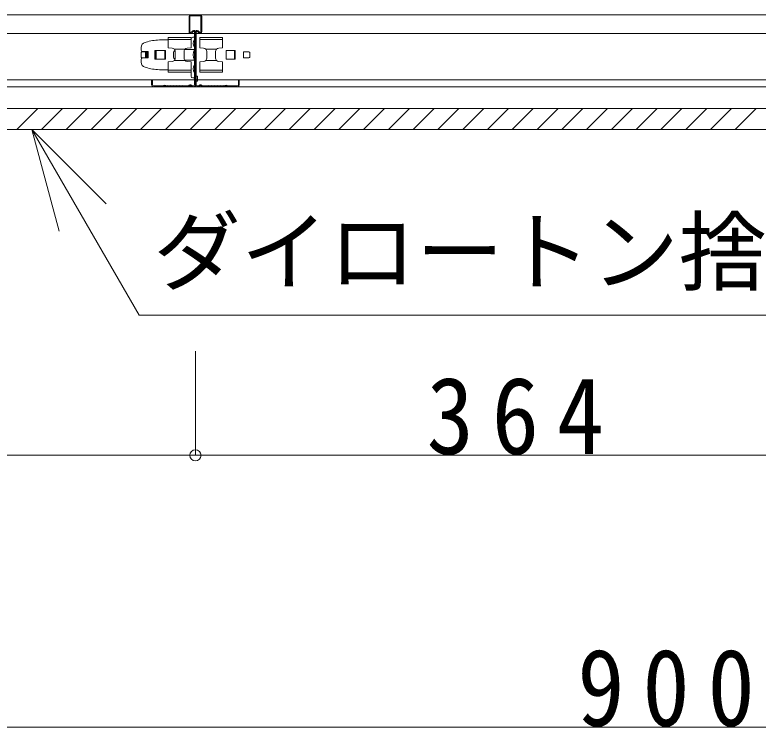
# Model space of a CAD drawing. Units: millimetres at full size, sheet at 1:20; details may follow other scales. Extents: x -4155 to 4045, y -2866 to 2834.
# Drawn here: x 1800.2 to 2224.5, y 543 to 949.5 of the extents above; entities that cross this region are included whole.
import ezdxf
from ezdxf.enums import TextEntityAlignment as Align

# ---------------------------------------------------------------- set-up
doc = ezdxf.new("R2010")
doc.units = ezdxf.units.MM
doc.header["$LTSCALE"] = 20
for name, color, linetype, lineweight in [('1-0_断面', 7, 'Continuous', 9), ('1-1_寸法', 7, 'Continuous', 9), ('1-2_文字', 7, 'Continuous', 9), ('1-3_ＤＨクロス', 7, 'Continuous', 9)]:
    doc.layers.add(name, color=color, linetype=linetype, lineweight=lineweight)
doc.styles.add('ＭＳ ゴシック', font='')
doc.styles.get('ＭＳ ゴシック').set_extended_font_data('MS Gothic')

msp = doc.modelspace()

# ---------------------------------------------------------------- linework, layer by layer
at = {"layer": '1-0_断面'}
for p, q in [((2604.26, 949.49), (1738.26, 949.49)), ((1738.26, 938.89), (2604.26, 938.89)), ((1874.48, 933.78), (1875.9, 934.16)), ((1883.67, 935.19), (1887.76, 935.19)), ((1887.76, 930.69), (1887.76, 936.52)), ((1900.76, 936.52), (1887.76, 936.52)), ((1900.76, 935.49), (1887.76, 935.49)), ((1900.76, 930.69), (1900.76, 936.52)), ((1901.76, 936.69), (1902.76, 936.69)), ((1905.76, 936.52), (1905.76, 930.69)), ((1905.76, 936.52), (1918.76, 936.52)), ((1905.76, 935.49), (1918.76, 935.49)), ((1872.26, 930.89), (1872.26, 929.29)), ((1880.16, 929.24), (1880.66, 929.24)), ((1880.16, 924.14), (1880.16, 929.24)), ((1880.65, 929.19), (1880.65, 924.19)), ((1885.76, 929.19), (1880.65, 929.19)), ((1880.66, 929.24), (1880.66, 924.14)), ((1886.16, 929.24), (1880.66, 929.24)), ((1880.87, 929.19), (1880.87, 924.19)), ((1885.76, 924.19), (1885.76, 929.19)), ((1886.16, 924.14), (1886.16, 929.24)), ((1887.76, 930.69), (1889.93, 930.5)), ((1897.39, 929.96), (1891.13, 929.96)), ((1897.14, 929.69), (1902.76, 929.69)), ((1900.76, 930.69), (1898.58, 930.5)), ((1905.76, 930.69), (1907.93, 930.5)), ((1909.13, 929.96), (1915.39, 929.96)), ((1920.76, 924.19), (1920.76, 929.19)), ((1920.76, 929.19), (1925.86, 929.19)), ((1925.64, 929.19), (1925.64, 924.19)), ((1925.76, 929.19), (1925.76, 924.19)), ((1925.86, 929.19), (1925.86, 924.19)), ((1872.26, 927.94), (1872.26, 925.44)), ((1872.76, 928.44), (1875.76, 928.44)), ((1872.76, 924.94), (1875.76, 924.94)), ((1873.06, 928.49), (1876.26, 928.49)), ((1874.76, 928.44), (1874.76, 924.94)), ((1875.26, 928.44), (1875.26, 924.94)), ((1875.76, 928.44), (1875.76, 924.94)), ((1876.26, 928.49), (1876.26, 924.89)), ((1890.76, 927.69), (1890.76, 925.69)), ((1891.76, 928.5), (1891.76, 924.87)), ((1896.76, 928.5), (1896.76, 924.87)), ((1909.76, 928.5), (1909.76, 924.87)), ((1914.76, 928.5), (1914.76, 924.87)), ((1933.76, 928.44), (1930.76, 928.44)), ((1930.76, 928.44), (1930.76, 924.94)), ((1933.76, 924.94), (1930.76, 924.94)), ((1934.26, 927.94), (1934.26, 925.44)), ((1872.26, 922.49), (1872.26, 924.09)), ((1873.06, 924.89), (1876.26, 924.89)), ((1880.66, 924.14), (1880.16, 924.14)), ((1880.65, 924.19), (1885.76, 924.19)), ((1880.66, 924.14), (1886.16, 924.14)), ((1887.76, 922.69), (1889.93, 922.88)), ((1887.76, 922.69), (1887.76, 916.86)), ((1897.39, 923.41), (1891.13, 923.41)), ((1897.14, 923.69), (1902.76, 923.69)), ((1900.76, 922.69), (1898.58, 922.88)), ((1900.76, 922.69), (1900.76, 916.86)), ((1905.76, 922.69), (1907.93, 922.88)), ((1905.76, 922.69), (1905.76, 916.86)), ((1909.13, 923.41), (1915.39, 923.41)), ((1925.86, 924.19), (1920.76, 924.19)), ((1874.48, 919.59), (1875.9, 919.21)), ((1883.67, 918.19), (1887.76, 918.19)), ((1900.76, 917.89), (1887.76, 917.89)), ((1900.76, 916.86), (1887.76, 916.86)), ((1900.76, 918.19), (1900.76, 914.49)), ((1905.76, 917.89), (1918.76, 917.89)), ((1905.76, 916.86), (1918.76, 916.86)), ((3573.35, 912.49), (-149.9, 912.49)), ((1901.76, 913.49), (1902.76, 913.49)), ((1902.76, 914.59), (1904.46, 914.59)), ((1721.26, 908.49), (3573.35, 908.49)), ((-149.9, 895.99), (3573.35, 895.99)), ((1801.27, 883.99), (1813.27, 895.99)), ((1815.42, 883.99), (1827.42, 895.99)), ((1829.56, 883.99), (1841.56, 895.99)), ((1843.7, 883.99), (1855.7, 895.99)), ((1857.84, 883.99), (1869.84, 895.99)), ((1871.99, 883.99), (1883.99, 895.99)), ((1886.13, 883.99), (1898.13, 895.99)), ((1900.27, 883.99), (1912.27, 895.99)), ((1914.41, 883.99), (1926.41, 895.99)), ((1928.55, 883.99), (1940.55, 895.99)), ((1942.7, 883.99), (1954.7, 895.99)), ((1956.84, 883.99), (1968.84, 895.99)), ((1970.98, 883.99), (1982.98, 895.99)), ((1985.12, 883.99), (1997.12, 895.99)), ((1999.26, 883.99), (2011.26, 895.99)), ((2013.41, 883.99), (2025.41, 895.99)), ((2027.55, 883.99), (2039.55, 895.99)), ((2041.69, 883.99), (2053.69, 895.99)), ((2055.83, 883.99), (2067.83, 895.99)), ((2069.97, 883.99), (2081.97, 895.99)), ((2084.12, 883.99), (2096.12, 895.99)), ((2098.26, 883.99), (2110.26, 895.99)), ((2112.4, 883.99), (2124.4, 895.99)), ((2126.54, 883.99), (2138.54, 895.99)), ((2140.69, 883.99), (2152.69, 895.99)), ((2154.83, 883.99), (2166.83, 895.99)), ((2168.97, 883.99), (2180.97, 895.99)), ((2183.11, 883.99), (2195.11, 895.99)), ((2197.25, 883.99), (2209.25, 895.99)), ((2211.4, 883.99), (2223.4, 895.99)), ((-149.9, 883.99), (3573.35, 883.99))]:
    msp.add_line(p, q, dxfattribs=at)
for points in [[(1918.76, 936.52), (1918.76, 930.69), (1916.58, 930.5)], [(1918.76, 916.86), (1918.76, 922.69), (1916.58, 922.88)], [(1902.76, 911.59), (1904.46, 911.59), (1904.46, 914.59)]]:
    msp.add_lwpolyline(points, dxfattribs=at)
for centre, radius, start, end in [((1875.26, 930.89), 3, 105, 180), ((1883.67, 905.19), 30, 90, 105), ((1901.76, 935.69), 1, 90, 180), ((1904.86, 933.19), 2.9, 136.3972, 223.6028), ((1873.06, 929.29), 0.8, 180, 270), ((1889.76, 928.5), 2, 0, 85), ((1892.76, 927.69), 2, 125.7767, 180), ((1898.76, 928.5), 2, 95, 180), ((1907.98, 926.69), 6.03, 150.1372, 209.8628), ((1907.76, 928.5), 2, 0, 85), ((1916.76, 928.5), 2, 95, 180), ((1872.76, 927.94), 0.5, 90, 180), ((1872.76, 925.44), 0.5, 180, 270), ((1892.76, 925.69), 2, 180, 234.2233), ((1933.76, 927.94), 0.5, 0, 90), ((1933.76, 925.44), 0.5, 270, 0), ((1873.06, 924.09), 0.8, 90, 180), ((1875.26, 922.49), 3, 180, 255), ((1889.76, 924.87), 2, 275, 0), ((1898.76, 924.87), 2, 180, 265), ((1904.86, 918.69), 2.9, 136.3972, 223.6028), ((1907.76, 924.87), 2, 275, 0), ((1916.76, 924.87), 2, 180, 265), ((1883.67, 948.19), 30, 255, 270), ((1901.76, 914.49), 1, 180, 270)]:
    msp.add_arc(centre, radius, start, end, dxfattribs=at)
at = {"layer": '1-1_寸法'}
for p, q in [((1903.26, 698.11), (1903.26, 757.49)), ((1539.26, 698.11), (1903.26, 698.11)), ((1721.26, 542.96), (2621.26, 542.96))]:
    msp.add_line(p, q, dxfattribs=at)
msp.add_lwpolyline([(1903.26, 698.11), (2267.26, 698.11), (2631.26, 698.11)], dxfattribs=at)
msp.add_circle((1903.26, 698.11), 3.19, dxfattribs=at)
at = {"layer": '1-2_文字'}
for p, q in [((1809.97, 883.99), (1852.4, 841.56)), ((1809.97, 883.99), (1825.5, 826.03)), ((1809.97, 883.99), (1871.08, 778.15)), ((3334.87, 778.15), (1871.08, 778.15))]:
    msp.add_line(p, q, dxfattribs=at)
at = {"layer": '1-3_ＤＨクロス'}
for p, q in [((1899.61, 948.49), (1899.61, 939.89)), ((1900.11, 939.89), (1900.11, 948.49)), ((1900.61, 949.49), (1905.91, 949.49)), ((1900.61, 948.99), (1905.91, 948.99)), ((1906.41, 939.89), (1906.41, 948.49)), ((1906.91, 948.49), (1906.91, 939.89)), ((1900.98, 939.55), (1901.72, 940.29)), ((1901.31, 939.18), (1902.07, 939.94)), ((1902.76, 939.66), (1902.76, 909.49)), ((1903.26, 939.66), (1903.26, 909.49)), ((1903.26, 938.62), (1903.26, 909.49)), ((1903.76, 939.66), (1903.76, 909.49)), ((1905.2, 939.18), (1904.44, 939.94)), ((1905.53, 939.55), (1904.79, 940.29)), ((1878.26, 912.49), (1878.76, 912.49)), ((1878.26, 909.49), (1878.26, 912.49)), ((1878.76, 912.49), (1878.76, 909.49)), ((1928.26, 912.49), (1927.76, 912.49)), ((1927.76, 912.49), (1927.76, 909.49)), ((1928.26, 909.49), (1928.26, 912.49)), ((1879.26, 908.99), (1884.98, 908.99)), ((1879.26, 908.49), (1884.98, 908.49)), ((1885.26, 909.18), (1885.12, 909.05)), ((1885.61, 908.83), (1885.48, 908.69)), ((1885.9, 908.83), (1886.03, 908.69)), ((1886.39, 909.05), (1886.25, 909.18)), ((1886.69, 908.99), (1886.53, 908.99)), ((1886.69, 908.49), (1886.53, 908.49)), ((1887.82, 908.99), (1888.39, 908.99)), ((1887.82, 908.49), (1888.39, 908.49)), ((1889.52, 908.99), (1890.09, 908.99)), ((1890.09, 908.49), (1889.52, 908.49)), ((1891.22, 908.99), (1891.79, 908.99)), ((1891.79, 908.49), (1891.22, 908.49)), ((1892.92, 908.99), (1893.49, 908.99)), ((1892.92, 908.49), (1893.49, 908.49)), ((1894.62, 908.99), (1895.19, 908.99)), ((1895.19, 908.49), (1894.62, 908.49)), ((1899.2, 908.99), (1896.32, 908.99)), ((1896.32, 908.49), (1899.19, 908.49)), ((1899.51, 909.13), (1899.67, 909.32)), ((1900.05, 908.99), (1899.89, 908.81)), ((1900.66, 908.99), (1900.82, 908.81)), ((1901.2, 909.13), (1901.04, 909.32)), ((1902.26, 908.99), (1901.51, 908.99)), ((1901.51, 908.49), (1902.26, 908.49)), ((1904.26, 908.99), (1905, 908.99)), ((1905, 908.49), (1904.26, 908.49)), ((1905.31, 909.13), (1905.47, 909.32)), ((1905.85, 908.99), (1905.69, 908.81)), ((1906.46, 908.99), (1906.62, 908.81)), ((1907, 909.13), (1906.84, 909.32)), ((1907.31, 908.99), (1910.19, 908.99)), ((1910.19, 908.49), (1907.32, 908.49)), ((1911.89, 908.99), (1911.32, 908.99)), ((1911.32, 908.49), (1911.89, 908.49)), ((1913.59, 908.99), (1913.02, 908.99)), ((1913.02, 908.49), (1913.59, 908.49)), ((1915.29, 908.99), (1914.72, 908.99)), ((1914.72, 908.49), (1915.29, 908.49)), ((1916.99, 908.99), (1916.42, 908.99)), ((1916.42, 908.49), (1916.99, 908.49)), ((1918.69, 908.99), (1918.12, 908.99)), ((1918.12, 908.49), (1918.69, 908.49)), ((1919.82, 908.99), (1919.98, 908.99)), ((1919.82, 908.49), (1919.98, 908.49)), ((1920.12, 909.05), (1920.26, 909.18)), ((1920.61, 908.83), (1920.48, 908.69)), ((1920.9, 908.83), (1921.03, 908.69)), ((1921.25, 909.18), (1921.39, 909.05)), ((1927.26, 908.99), (1921.53, 908.99)), ((1927.26, 908.49), (1921.53, 908.49))]:
    msp.add_line(p, q, dxfattribs=at)
for centre, radius, start, end in [((1900.61, 948.49), 1, 90, 180), ((1900.61, 948.49), 0.5, 90, 180), ((1905.91, 948.49), 1, 0, 90), ((1905.91, 948.49), 0.5, 0, 90), ((1900.61, 939.89), 1, 180, 315), ((1900.61, 939.89), 0.5, 180, 317.848), ((1902.36, 939.66), 0.9, 0, 135), ((1902.36, 939.66), 0.4, 0, 135), ((1904.16, 939.66), 0.9, 45, 180), ((1904.16, 939.66), 0.4, 45, 180), ((1905.91, 939.89), 1, 225, 0), ((1905.91, 939.89), 0.5, 222.152, 0), ((1879.26, 909.49), 1, 180, 270), ((1879.26, 909.49), 0.5, 180, 270), ((1884.98, 909.19), 0.2, 270, 315), ((1884.98, 909.19), 0.7, 270, 315), ((1885.76, 908.69), 0.7, 45, 135), ((1885.76, 908.69), 0.2, 45, 135), ((1886.53, 909.19), 0.7, 225, 270), ((1886.53, 909.19), 0.2, 225, 270), ((1886.69, 909.19), 0.2, 270, 308.9424), ((1886.69, 909.19), 0.7, 270, 308.9424), ((1887.26, 908.49), 0.7, 51.0576, 128.9424), ((1887.26, 908.49), 0.2, 53.1301, 128.9424), ((1887.82, 909.19), 0.7, 231.0576, 270), ((1887.82, 909.19), 0.2, 231.0576, 270), ((1888.39, 909.19), 0.2, 270, 308.9424), ((1888.39, 909.19), 0.7, 270, 308.9424), ((1888.96, 908.49), 0.7, 51.0576, 128.9424), ((1888.96, 908.49), 0.2, 51.0576, 126.8699), ((1889.52, 909.19), 0.7, 231.0576, 270), ((1889.52, 909.19), 0.2, 231.0576, 270), ((1890.09, 909.19), 0.2, 270, 308.9424), ((1890.09, 909.19), 0.7, 270, 308.9424), ((1890.66, 908.49), 0.7, 51.0576, 128.9424), ((1890.66, 908.49), 0.2, 51.0576, 126.8699), ((1891.22, 909.19), 0.7, 231.0576, 270), ((1891.22, 909.19), 0.2, 231.0576, 270), ((1891.79, 909.19), 0.2, 270, 308.9424), ((1891.79, 909.19), 0.7, 270, 308.9424), ((1892.36, 908.49), 0.7, 51.0576, 128.9424), ((1892.36, 908.49), 0.2, 51.0576, 126.8699), ((1892.92, 909.19), 0.7, 231.0576, 270), ((1892.92, 909.19), 0.2, 231.0576, 270), ((1893.49, 909.19), 0.2, 270, 308.9424), ((1893.49, 909.19), 0.7, 270, 308.9424), ((1894.06, 908.49), 0.7, 51.0576, 128.9424), ((1894.06, 908.49), 0.2, 51.0576, 126.8699), ((1894.62, 909.19), 0.7, 231.0576, 270), ((1894.62, 909.19), 0.2, 231.0576, 270), ((1895.19, 909.19), 0.2, 270, 308.9424), ((1895.19, 909.19), 0.7, 270, 308.9424), ((1895.76, 908.49), 0.7, 51.0576, 128.9424), ((1895.76, 908.49), 0.2, 51.0576, 126.8699), ((1896.32, 909.19), 0.7, 231.0576, 270), ((1896.32, 909.19), 0.2, 231.0576, 270), ((1899.2, 909.39), 0.4, 270, 320), ((1899.2, 909.39), 0.9, 270, 320), ((1900.36, 908.74), 0.9, 40, 140), ((1900.36, 908.74), 0.4, 40, 140), ((1901.51, 909.39), 0.9, 220, 270), ((1901.51, 909.39), 0.4, 220, 270), ((1902.26, 909.49), 1, 270, 0), ((1902.26, 909.49), 0.5, 270, 0), ((1904.26, 909.49), 1, 180, 270), ((1904.26, 909.49), 0.5, 180, 270), ((1905, 909.39), 0.4, 270, 320), ((1905, 909.39), 0.9, 270, 320), ((1906.16, 908.74), 0.9, 40, 140), ((1906.16, 908.74), 0.4, 40, 140), ((1907.31, 909.39), 0.9, 220, 270), ((1907.31, 909.39), 0.4, 220, 270), ((1910.19, 909.19), 0.2, 270, 308.9424), ((1910.19, 909.19), 0.7, 270, 308.9424), ((1910.76, 908.49), 0.7, 51.0576, 128.9424), ((1910.76, 908.49), 0.2, 53.1301, 128.9424), ((1911.32, 909.19), 0.7, 231.0576, 270), ((1911.32, 909.19), 0.2, 231.0576, 270), ((1911.89, 909.19), 0.2, 270, 308.9424), ((1911.89, 909.19), 0.7, 270, 308.9424), ((1912.46, 908.49), 0.7, 51.0576, 128.9424), ((1912.46, 908.49), 0.2, 53.1301, 128.9424), ((1913.02, 909.19), 0.7, 231.0576, 270), ((1913.02, 909.19), 0.2, 231.0576, 270), ((1913.59, 909.19), 0.2, 270, 308.9424), ((1913.59, 909.19), 0.7, 270, 308.9424), ((1914.16, 908.49), 0.7, 51.0576, 128.9424), ((1914.16, 908.49), 0.2, 53.1301, 128.9424), ((1914.72, 909.19), 0.7, 231.0576, 270), ((1914.72, 909.19), 0.2, 231.0576, 270), ((1915.29, 909.19), 0.2, 270, 308.9424), ((1915.29, 909.19), 0.7, 270, 308.9424), ((1915.86, 908.49), 0.7, 51.0576, 128.9424), ((1915.86, 908.49), 0.2, 53.1301, 128.9424), ((1916.42, 909.19), 0.7, 231.0576, 270), ((1916.42, 909.19), 0.2, 231.0576, 270), ((1916.99, 909.19), 0.2, 270, 308.9424), ((1916.99, 909.19), 0.7, 270, 308.9424), ((1917.56, 908.49), 0.7, 51.0576, 128.9424), ((1917.56, 908.49), 0.2, 53.1301, 128.9424), ((1918.12, 909.19), 0.7, 231.0576, 270), ((1918.12, 909.19), 0.2, 231.0576, 270), ((1918.69, 909.19), 0.2, 270, 308.9424), ((1918.69, 909.19), 0.7, 270, 308.9424), ((1919.26, 908.49), 0.7, 51.0576, 128.9424), ((1919.26, 908.49), 0.2, 51.0576, 126.8699), ((1919.82, 909.19), 0.7, 231.0576, 270), ((1919.82, 909.19), 0.2, 231.0576, 270), ((1919.98, 909.19), 0.2, 270, 315), ((1919.98, 909.19), 0.7, 270, 315), ((1920.76, 908.69), 0.7, 45, 135), ((1920.76, 908.69), 0.2, 45, 135), ((1921.53, 909.19), 0.7, 225, 270), ((1921.53, 909.19), 0.2, 225, 270), ((1927.26, 909.49), 1, 270, 0), ((1927.26, 909.49), 0.5, 270, 0)]:
    msp.add_arc(centre, radius, start, end, dxfattribs=at)

# ---------------------------------------------------------------- texts
at = {"layer": '1-1_寸法', "char_height": 43.99, "attachment_point": 7, "style": 'ＭＳ ゴシック'}
for s, insert in [('\\T1.38;\\W0.9;364', (2035.26, 698.11)), ('\\T1.38;\\W0.9;900', (2121.26, 542.96))]:
    msp.add_mtext(s, dxfattribs=dict(at, insert=insert))
at = {"layer": '1-2_文字', "style": 'ＭＳ ゴシック'}
msp.add_text('ダイロートン捨張工法用t9(t12)＋捨張用石膏ボードt9.5(t12.5)', height=36.66, dxfattribs=at).set_placement((1879.15, 785.02), align=Align.BOTTOM_LEFT)

doc.saveas('drawing.dxf')
